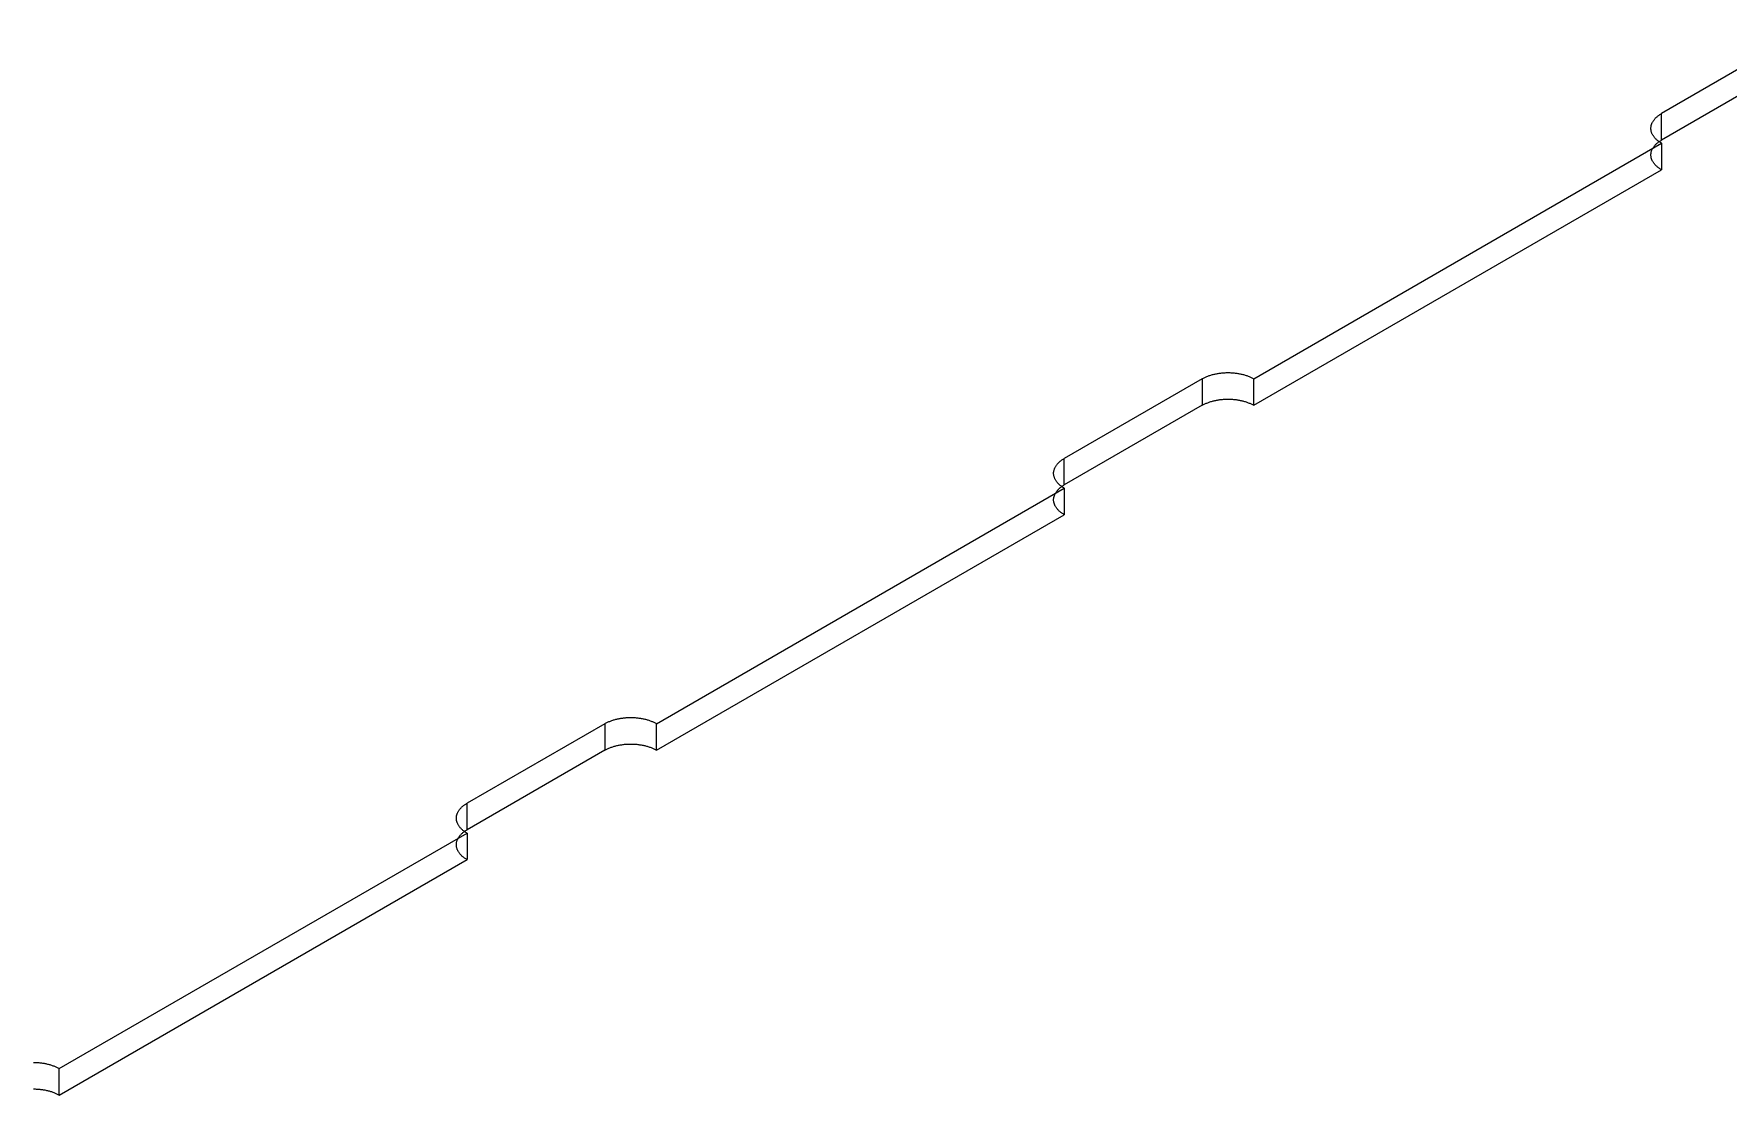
# Model space of a CAD drawing. Header units: inches. Extents: x 4 to 268, y 4 to 172.
# Drawn here: x 88.887 to 93.347, y 18.185 to 20.978 of the extents above; entities that cross this region are included whole.
import ezdxf

# ---------------------------------------------------------------- set-up
doc = ezdxf.new("R2010")
doc.units = ezdxf.units.IN
doc.header["$MEASUREMENT"] = 0

msp = doc.modelspace()

# ---------------------------------------------------------------- linework, layer by layer
at = {"layer": 'OUTLINE'}
for p, q in [((93.5344, 20.978), (93.1716, 20.7686)), ((93.5344, 20.9082), (93.1716, 20.6987)), ((93.1442, 20.7361), (93.1445, 20.7374)), ((93.1445, 20.7374), (93.1449, 20.7388)), ((93.1449, 20.7388), (93.1453, 20.7401)), ((93.1453, 20.7401), (93.1458, 20.7414)), ((93.1458, 20.7414), (93.1463, 20.7428)), ((93.1463, 20.7428), (93.1469, 20.7441)), ((93.1469, 20.7441), (93.1476, 20.7454)), ((93.1476, 20.7454), (93.1483, 20.7467)), ((93.1483, 20.7467), (93.1491, 20.748)), ((93.1491, 20.748), (93.1499, 20.7493)), ((93.1499, 20.7493), (93.1508, 20.7505)), ((93.1508, 20.7505), (93.1517, 20.7518)), ((93.1517, 20.7518), (93.1527, 20.753)), ((93.1527, 20.753), (93.1537, 20.7543)), ((93.1537, 20.7543), (93.1548, 20.7555)), ((93.1548, 20.7555), (93.1559, 20.7567)), ((93.1559, 20.7567), (93.1571, 20.7578)), ((93.1571, 20.7578), (93.1584, 20.759)), ((93.1584, 20.759), (93.1596, 20.7601)), ((93.1596, 20.7601), (93.161, 20.7613)), ((93.161, 20.7613), (93.1624, 20.7624)), ((93.1624, 20.7624), (93.1638, 20.7635)), ((93.1638, 20.7635), (93.1653, 20.7645)), ((93.1653, 20.7645), (93.1668, 20.7656)), ((93.1668, 20.7656), (93.1684, 20.7666)), ((93.1684, 20.7666), (93.17, 20.7676)), ((93.17, 20.7676), (93.1716, 20.7686)), ((93.1716, 20.6987), (93.1716, 20.7686)), ((93.1434, 20.7293), (93.1435, 20.7306)), ((93.1435, 20.7279), (93.1434, 20.7293)), ((93.1435, 20.7306), (93.1436, 20.732)), ((93.1436, 20.7266), (93.1435, 20.7279)), ((93.1436, 20.732), (93.1437, 20.7334)), ((93.1437, 20.7252), (93.1436, 20.7266)), ((93.1437, 20.7334), (93.1439, 20.7347)), ((93.1439, 20.7238), (93.1437, 20.7252)), ((93.1439, 20.7347), (93.1442, 20.7361)), ((93.1442, 20.7225), (93.1439, 20.7238)), ((93.1445, 20.7211), (93.1442, 20.7225)), ((93.1449, 20.7198), (93.1445, 20.7211)), ((93.1453, 20.7184), (93.1449, 20.7198)), ((93.1458, 20.7171), (93.1453, 20.7184)), ((93.1463, 20.7158), (93.1458, 20.7171)), ((93.1469, 20.7145), (93.1463, 20.7158)), ((93.1476, 20.7132), (93.1469, 20.7145)), ((93.1483, 20.7119), (93.1476, 20.7132)), ((93.1491, 20.7106), (93.1483, 20.7119)), ((93.1499, 20.7093), (93.1491, 20.7106)), ((93.1508, 20.708), (93.1499, 20.7093)), ((93.1517, 20.7068), (93.1508, 20.708)), ((93.1527, 20.7055), (93.1517, 20.7068)), ((93.1537, 20.7043), (93.1527, 20.7055)), ((93.1548, 20.7031), (93.1537, 20.7043)), ((93.1559, 20.7019), (93.1548, 20.7031)), ((93.1571, 20.7007), (93.1559, 20.7019)), ((93.1584, 20.6996), (93.1571, 20.7007)), ((93.1596, 20.6984), (93.1584, 20.6996)), ((93.161, 20.6973), (93.1596, 20.6984)), ((93.1624, 20.6962), (93.161, 20.6973)), ((93.161, 20.6914), (93.1624, 20.6925)), ((93.1638, 20.6951), (93.1624, 20.6962)), ((93.1624, 20.6925), (93.1638, 20.6936)), ((93.1653, 20.694), (93.1638, 20.6951)), ((93.1638, 20.6936), (93.1653, 20.6947)), ((93.1653, 20.6947), (93.1668, 20.6957)), ((93.1668, 20.693), (93.1653, 20.694)), ((93.1668, 20.6957), (93.1684, 20.6968)), ((93.1684, 20.692), (93.1668, 20.693)), ((93.1684, 20.6968), (93.17, 20.6978)), ((93.17, 20.691), (93.1684, 20.692)), ((93.17, 20.6978), (93.1716, 20.6987)), ((92.0983, 20.0703), (93.1716, 20.69)), ((93.1434, 20.6595), (93.1435, 20.6608)), ((93.1435, 20.6581), (93.1434, 20.6595)), ((93.1435, 20.6608), (93.1436, 20.6622)), ((93.1436, 20.6567), (93.1435, 20.6581)), ((93.1436, 20.6622), (93.1437, 20.6635)), ((93.1437, 20.6554), (93.1436, 20.6567)), ((93.1437, 20.6635), (93.1439, 20.6649)), ((93.1439, 20.654), (93.1437, 20.6554)), ((93.1439, 20.6649), (93.1442, 20.6663)), ((93.1442, 20.6527), (93.1439, 20.654)), ((93.1442, 20.6663), (93.1445, 20.6676)), ((93.1445, 20.6513), (93.1442, 20.6527)), ((93.1445, 20.6676), (93.1449, 20.669)), ((93.1449, 20.65), (93.1445, 20.6513)), ((93.1449, 20.669), (93.1453, 20.6703)), ((93.1453, 20.6486), (93.1449, 20.65)), ((93.1453, 20.6703), (93.1458, 20.6716)), ((93.1458, 20.6473), (93.1453, 20.6486)), ((93.1458, 20.6716), (93.1463, 20.673)), ((93.1463, 20.646), (93.1458, 20.6473)), ((93.1463, 20.673), (93.1469, 20.6743)), ((93.1469, 20.6743), (93.1476, 20.6756)), ((93.1476, 20.6756), (93.1483, 20.6769)), ((93.1483, 20.6769), (93.1491, 20.6782)), ((93.1491, 20.6782), (93.1499, 20.6794)), ((93.1499, 20.6794), (93.1508, 20.6807)), ((93.1508, 20.6807), (93.1517, 20.682)), ((93.1517, 20.682), (93.1527, 20.6832)), ((93.1527, 20.6832), (93.1537, 20.6844)), ((93.1537, 20.6844), (93.1548, 20.6856)), ((93.1548, 20.6856), (93.1559, 20.6868)), ((93.1559, 20.6868), (93.1571, 20.688)), ((93.1571, 20.688), (93.1584, 20.6892)), ((93.1584, 20.6892), (93.1596, 20.6903)), ((93.1596, 20.6903), (93.161, 20.6914)), ((93.1716, 20.69), (93.17, 20.691)), ((93.1716, 20.69), (93.1716, 20.6202)), ((92.0983, 20.0005), (93.1716, 20.6202)), ((93.1469, 20.6446), (93.1463, 20.646)), ((93.1476, 20.6433), (93.1469, 20.6446)), ((93.1483, 20.642), (93.1476, 20.6433)), ((93.1491, 20.6407), (93.1483, 20.642)), ((93.1499, 20.6395), (93.1491, 20.6407)), ((93.1508, 20.6382), (93.1499, 20.6395)), ((93.1517, 20.6369), (93.1508, 20.6382)), ((93.1527, 20.6357), (93.1517, 20.6369)), ((93.1537, 20.6345), (93.1527, 20.6357)), ((93.1548, 20.6333), (93.1537, 20.6345)), ((93.1559, 20.6321), (93.1548, 20.6333)), ((93.1571, 20.6309), (93.1559, 20.6321)), ((93.1584, 20.6297), (93.1571, 20.6309)), ((93.1596, 20.6286), (93.1584, 20.6297)), ((93.161, 20.6275), (93.1596, 20.6286)), ((93.1624, 20.6264), (93.161, 20.6275)), ((93.1638, 20.6253), (93.1624, 20.6264)), ((93.1653, 20.6242), (93.1638, 20.6253)), ((93.1668, 20.6232), (93.1653, 20.6242)), ((93.1684, 20.6222), (93.1668, 20.6232)), ((93.17, 20.6212), (93.1684, 20.6222)), ((93.1716, 20.6202), (93.17, 20.6212)), ((91.9623, 20.0703), (91.5995, 19.8609)), ((91.9623, 20.0703), (91.964, 20.0713)), ((91.9623, 20.0703), (91.9623, 20.0005)), ((91.964, 20.0713), (91.9657, 20.0722)), ((91.9657, 20.0722), (91.9675, 20.0731)), ((91.9675, 20.0731), (91.9693, 20.074)), ((91.9693, 20.074), (91.9711, 20.0748)), ((91.9711, 20.0748), (91.973, 20.0757)), ((91.973, 20.0757), (91.9749, 20.0765)), ((91.9749, 20.0765), (91.9769, 20.0772)), ((91.9769, 20.0772), (91.9788, 20.078)), ((91.9788, 20.078), (91.9809, 20.0787)), ((91.9809, 20.0787), (91.9829, 20.0794)), ((91.9829, 20.0794), (91.985, 20.08)), ((91.985, 20.08), (91.9871, 20.0807)), ((91.9871, 20.0807), (91.9892, 20.0813)), ((91.9892, 20.0813), (91.9913, 20.0818)), ((91.9913, 20.0818), (91.9935, 20.0824)), ((91.9935, 20.0824), (91.9957, 20.0829)), ((91.9957, 20.0829), (91.9979, 20.0834)), ((91.9979, 20.0834), (92.0001, 20.0838)), ((92.0001, 20.0838), (92.0024, 20.0842)), ((92.0024, 20.0842), (92.0047, 20.0846)), ((92.0047, 20.0846), (92.0069, 20.0849)), ((92.0069, 20.0849), (92.0092, 20.0853)), ((92.0092, 20.0853), (92.0115, 20.0855)), ((92.0115, 20.0855), (92.0139, 20.0858)), ((92.0139, 20.0858), (92.0162, 20.086)), ((92.0162, 20.086), (92.0185, 20.0862)), ((92.0185, 20.0862), (92.0209, 20.0863)), ((92.0209, 20.0863), (92.0232, 20.0864)), ((92.0232, 20.0864), (92.0256, 20.0865)), ((92.0256, 20.0865), (92.028, 20.0866)), ((92.028, 20.0866), (92.0303, 20.0866)), ((92.0303, 20.0866), (92.0327, 20.0866)), ((92.0327, 20.0866), (92.035, 20.0865)), ((92.035, 20.0865), (92.0374, 20.0864)), ((92.0374, 20.0864), (92.0397, 20.0863)), ((92.0397, 20.0863), (92.0421, 20.0862)), ((92.0421, 20.0862), (92.0444, 20.086)), ((92.0444, 20.086), (92.0468, 20.0858)), ((92.0468, 20.0858), (92.0491, 20.0855)), ((92.0491, 20.0855), (92.0514, 20.0853)), ((92.0514, 20.0853), (92.0537, 20.0849)), ((92.0537, 20.0849), (92.056, 20.0846)), ((92.056, 20.0846), (92.0582, 20.0842)), ((92.0582, 20.0842), (92.0605, 20.0838)), ((92.0605, 20.0838), (92.0627, 20.0834)), ((92.0627, 20.0834), (92.0649, 20.0829)), ((92.0649, 20.0829), (92.0671, 20.0824)), ((92.0671, 20.0824), (92.0693, 20.0818)), ((92.0693, 20.0818), (92.0714, 20.0813)), ((92.0714, 20.0813), (92.0736, 20.0807)), ((92.0736, 20.0807), (92.0757, 20.08)), ((92.0757, 20.08), (92.0777, 20.0794)), ((92.0777, 20.0794), (92.0798, 20.0787)), ((92.0798, 20.0787), (92.0818, 20.078)), ((92.0818, 20.078), (92.0838, 20.0772)), ((92.0838, 20.0772), (92.0857, 20.0765)), ((92.0857, 20.0765), (92.0876, 20.0757)), ((92.0876, 20.0757), (92.0895, 20.0748)), ((92.0895, 20.0748), (92.0913, 20.074)), ((92.0913, 20.074), (92.0931, 20.0731)), ((92.0931, 20.0731), (92.0949, 20.0722)), ((92.0949, 20.0722), (92.0966, 20.0713)), ((92.0966, 20.0713), (92.0983, 20.0703)), ((92.0983, 20.0005), (92.0983, 20.0703)), ((91.9623, 20.0005), (91.5995, 19.791)), ((91.9623, 20.0005), (91.964, 20.0015)), ((91.964, 20.0015), (91.9657, 20.0024)), ((91.9657, 20.0024), (91.9675, 20.0033)), ((91.9675, 20.0033), (91.9693, 20.0042)), ((91.9693, 20.0042), (91.9711, 20.005)), ((91.9711, 20.005), (91.973, 20.0058)), ((91.973, 20.0058), (91.9749, 20.0066)), ((91.9749, 20.0066), (91.9769, 20.0074)), ((91.9769, 20.0074), (91.9788, 20.0082)), ((91.9788, 20.0082), (91.9809, 20.0089)), ((91.9809, 20.0089), (91.9829, 20.0096)), ((91.9829, 20.0096), (91.985, 20.0102)), ((91.985, 20.0102), (91.9871, 20.0108)), ((91.9871, 20.0108), (91.9892, 20.0114)), ((91.9892, 20.0114), (91.9913, 20.012)), ((91.9913, 20.012), (91.9935, 20.0125)), ((91.9935, 20.0125), (91.9957, 20.0131)), ((91.9957, 20.0131), (91.9979, 20.0135)), ((91.9979, 20.0135), (92.0001, 20.014)), ((92.0001, 20.014), (92.0024, 20.0144)), ((92.0024, 20.0144), (92.0047, 20.0148)), ((92.0047, 20.0148), (92.0069, 20.0151)), ((92.0069, 20.0151), (92.0092, 20.0154)), ((92.0092, 20.0154), (92.0115, 20.0157)), ((92.0115, 20.0157), (92.0139, 20.016)), ((92.0139, 20.016), (92.0162, 20.0162)), ((92.0162, 20.0162), (92.0185, 20.0164)), ((92.0185, 20.0164), (92.0209, 20.0165)), ((92.0209, 20.0165), (92.0232, 20.0166)), ((92.0232, 20.0166), (92.0256, 20.0167)), ((92.0256, 20.0167), (92.028, 20.0168)), ((92.028, 20.0168), (92.0303, 20.0168)), ((92.0303, 20.0168), (92.0327, 20.0168)), ((92.0327, 20.0168), (92.035, 20.0167)), ((92.035, 20.0167), (92.0374, 20.0166)), ((92.0374, 20.0166), (92.0397, 20.0165)), ((92.0397, 20.0165), (92.0421, 20.0164)), ((92.0421, 20.0164), (92.0444, 20.0162)), ((92.0444, 20.0162), (92.0468, 20.016)), ((92.0468, 20.016), (92.0491, 20.0157)), ((92.0491, 20.0157), (92.0514, 20.0154)), ((92.0514, 20.0154), (92.0537, 20.0151)), ((92.0537, 20.0151), (92.056, 20.0148)), ((92.056, 20.0148), (92.0582, 20.0144)), ((92.0582, 20.0144), (92.0605, 20.014)), ((92.0605, 20.014), (92.0627, 20.0135)), ((92.0627, 20.0135), (92.0649, 20.0131)), ((92.0649, 20.0131), (92.0671, 20.0125)), ((92.0671, 20.0125), (92.0693, 20.012)), ((92.0693, 20.012), (92.0714, 20.0114)), ((92.0714, 20.0114), (92.0736, 20.0108)), ((92.0736, 20.0108), (92.0757, 20.0102)), ((92.0757, 20.0102), (92.0777, 20.0096)), ((92.0777, 20.0096), (92.0798, 20.0089)), ((92.0798, 20.0089), (92.0818, 20.0082)), ((92.0818, 20.0082), (92.0838, 20.0074)), ((92.0838, 20.0074), (92.0857, 20.0066)), ((92.0857, 20.0066), (92.0876, 20.0058)), ((92.0876, 20.0058), (92.0895, 20.005)), ((92.0895, 20.005), (92.0913, 20.0042)), ((92.0913, 20.0042), (92.0931, 20.0033)), ((92.0931, 20.0033), (92.0949, 20.0024)), ((92.0949, 20.0024), (92.0966, 20.0015)), ((92.0966, 20.0015), (92.0983, 20.0005)), ((91.5796, 19.8441), (91.5806, 19.8453)), ((91.5806, 19.8453), (91.5816, 19.8466)), ((91.5816, 19.8466), (91.5827, 19.8478)), ((91.5827, 19.8478), (91.5838, 19.849)), ((91.5838, 19.849), (91.585, 19.8501)), ((91.585, 19.8501), (91.5862, 19.8513)), ((91.5862, 19.8513), (91.5875, 19.8524)), ((91.5875, 19.8524), (91.5889, 19.8536)), ((91.5889, 19.8536), (91.5902, 19.8547)), ((91.5902, 19.8547), (91.5917, 19.8558)), ((91.5917, 19.8558), (91.5932, 19.8568)), ((91.5932, 19.8568), (91.5947, 19.8579)), ((91.5947, 19.8579), (91.5962, 19.8589)), ((91.5962, 19.8589), (91.5978, 19.8599)), ((91.5978, 19.8599), (91.5995, 19.8609)), ((91.5995, 19.791), (91.5995, 19.8609)), ((91.5713, 19.823), (91.5714, 19.8243)), ((91.5713, 19.8216), (91.5713, 19.823)), ((91.5713, 19.8202), (91.5713, 19.8216)), ((91.5714, 19.8189), (91.5713, 19.8202)), ((91.5714, 19.8243), (91.5716, 19.8257)), ((91.5716, 19.8175), (91.5714, 19.8189)), ((91.5716, 19.8257), (91.5718, 19.827)), ((91.5718, 19.8161), (91.5716, 19.8175)), ((91.5718, 19.827), (91.572, 19.8284)), ((91.572, 19.8148), (91.5718, 19.8161)), ((91.572, 19.8284), (91.5724, 19.8297)), ((91.5724, 19.8134), (91.572, 19.8148)), ((91.5724, 19.8297), (91.5727, 19.8311)), ((91.5727, 19.8121), (91.5724, 19.8134)), ((91.5727, 19.8311), (91.5732, 19.8324)), ((91.5732, 19.8108), (91.5727, 19.8121)), ((91.5732, 19.8324), (91.5737, 19.8338)), ((91.5737, 19.8094), (91.5732, 19.8108)), ((91.5737, 19.8338), (91.5742, 19.8351)), ((91.5742, 19.8081), (91.5737, 19.8094)), ((91.5742, 19.8351), (91.5748, 19.8364)), ((91.5748, 19.8068), (91.5742, 19.8081)), ((91.5748, 19.8364), (91.5755, 19.8377)), ((91.5755, 19.8055), (91.5748, 19.8068)), ((91.5755, 19.8377), (91.5762, 19.839)), ((91.5762, 19.8042), (91.5755, 19.8055)), ((91.5762, 19.839), (91.5769, 19.8403)), ((91.5769, 19.8029), (91.5762, 19.8042)), ((91.5769, 19.8403), (91.5778, 19.8416)), ((91.5778, 19.8016), (91.5769, 19.8029)), ((91.5778, 19.8416), (91.5786, 19.8428)), ((91.5786, 19.8003), (91.5778, 19.8016)), ((91.5786, 19.8428), (91.5796, 19.8441)), ((91.5796, 19.7991), (91.5786, 19.8003)), ((90.5262, 19.1626), (91.5995, 19.7823)), ((91.5714, 19.7545), (91.5716, 19.7559)), ((91.5716, 19.7559), (91.5718, 19.7572)), ((91.5718, 19.7572), (91.572, 19.7586)), ((91.572, 19.7586), (91.5724, 19.7599)), ((91.5724, 19.7599), (91.5727, 19.7613)), ((91.5727, 19.7613), (91.5732, 19.7626)), ((91.5732, 19.7626), (91.5737, 19.7639)), ((91.5737, 19.7639), (91.5742, 19.7653)), ((91.5742, 19.7653), (91.5748, 19.7666)), ((91.5748, 19.7666), (91.5755, 19.7679)), ((91.5755, 19.7679), (91.5762, 19.7692)), ((91.5762, 19.7692), (91.5769, 19.7705)), ((91.5769, 19.7705), (91.5778, 19.7718)), ((91.5778, 19.7718), (91.5786, 19.773)), ((91.5786, 19.773), (91.5796, 19.7743)), ((91.5806, 19.7978), (91.5796, 19.7991)), ((91.5796, 19.7743), (91.5806, 19.7755)), ((91.5816, 19.7966), (91.5806, 19.7978)), ((91.5806, 19.7755), (91.5816, 19.7767)), ((91.5827, 19.7954), (91.5816, 19.7966)), ((91.5816, 19.7767), (91.5827, 19.778)), ((91.5838, 19.7942), (91.5827, 19.7954)), ((91.5827, 19.778), (91.5838, 19.7791)), ((91.585, 19.793), (91.5838, 19.7942)), ((91.5838, 19.7791), (91.585, 19.7803)), ((91.5862, 19.7919), (91.585, 19.793)), ((91.585, 19.7803), (91.5862, 19.7815)), ((91.5875, 19.7907), (91.5862, 19.7919)), ((91.5862, 19.7815), (91.5875, 19.7826)), ((91.5889, 19.7896), (91.5875, 19.7907)), ((91.5875, 19.7826), (91.5889, 19.7838)), ((91.5902, 19.7885), (91.5889, 19.7896)), ((91.5889, 19.7838), (91.5902, 19.7849)), ((91.5917, 19.7874), (91.5902, 19.7885)), ((91.5902, 19.7849), (91.5917, 19.7859)), ((91.5932, 19.7864), (91.5917, 19.7874)), ((91.5917, 19.7859), (91.5932, 19.787)), ((91.5932, 19.787), (91.5947, 19.788)), ((91.5947, 19.7853), (91.5932, 19.7864)), ((91.5947, 19.788), (91.5962, 19.7891)), ((91.5962, 19.7843), (91.5947, 19.7853)), ((91.5962, 19.7891), (91.5978, 19.7901)), ((91.5978, 19.7833), (91.5962, 19.7843)), ((91.5978, 19.7901), (91.5995, 19.791)), ((91.5995, 19.7823), (91.5978, 19.7833)), ((91.5995, 19.7823), (91.5995, 19.7125)), ((90.5262, 19.0928), (91.5995, 19.7125)), ((91.5713, 19.7531), (91.5714, 19.7545)), ((91.5713, 19.7518), (91.5713, 19.7531)), ((91.5713, 19.7504), (91.5713, 19.7518)), ((91.5714, 19.749), (91.5713, 19.7504)), ((91.5716, 19.7477), (91.5714, 19.749)), ((91.5718, 19.7463), (91.5716, 19.7477)), ((91.572, 19.745), (91.5718, 19.7463)), ((91.5724, 19.7436), (91.572, 19.745)), ((91.5727, 19.7423), (91.5724, 19.7436)), ((91.5732, 19.7409), (91.5727, 19.7423)), ((91.5737, 19.7396), (91.5732, 19.7409)), ((91.5742, 19.7383), (91.5737, 19.7396)), ((91.5748, 19.737), (91.5742, 19.7383)), ((91.5755, 19.7356), (91.5748, 19.737)), ((91.5762, 19.7343), (91.5755, 19.7356)), ((91.5769, 19.7331), (91.5762, 19.7343)), ((91.5778, 19.7318), (91.5769, 19.7331)), ((91.5786, 19.7305), (91.5778, 19.7318)), ((91.5796, 19.7293), (91.5786, 19.7305)), ((91.5806, 19.728), (91.5796, 19.7293)), ((91.5816, 19.7268), (91.5806, 19.728)), ((91.5827, 19.7256), (91.5816, 19.7268)), ((91.5838, 19.7244), (91.5827, 19.7256)), ((91.585, 19.7232), (91.5838, 19.7244)), ((91.5862, 19.7221), (91.585, 19.7232)), ((91.5875, 19.7209), (91.5862, 19.7221)), ((91.5889, 19.7198), (91.5875, 19.7209)), ((91.5902, 19.7187), (91.5889, 19.7198)), ((91.5917, 19.7176), (91.5902, 19.7187)), ((91.5932, 19.7165), (91.5917, 19.7176)), ((91.5947, 19.7155), (91.5932, 19.7165)), ((91.5962, 19.7145), (91.5947, 19.7155)), ((91.5978, 19.7135), (91.5962, 19.7145)), ((91.5995, 19.7125), (91.5978, 19.7135)), ((90.4236, 19.1752), (90.4258, 19.1757)), ((90.4258, 19.1757), (90.428, 19.1761)), ((90.428, 19.1761), (90.4303, 19.1765)), ((90.4303, 19.1765), (90.4325, 19.1769)), ((90.4325, 19.1769), (90.4348, 19.1772)), ((90.4348, 19.1772), (90.4371, 19.1776)), ((90.4371, 19.1776), (90.4394, 19.1778)), ((90.4394, 19.1778), (90.4417, 19.1781)), ((90.4417, 19.1781), (90.4441, 19.1783)), ((90.4441, 19.1783), (90.4464, 19.1785)), ((90.4464, 19.1785), (90.4488, 19.1786)), ((90.4488, 19.1786), (90.4511, 19.1788)), ((90.4511, 19.1788), (90.4535, 19.1788)), ((90.4535, 19.1788), (90.4558, 19.1789)), ((90.4558, 19.1789), (90.4582, 19.1789)), ((90.4582, 19.1789), (90.4606, 19.1789)), ((90.4606, 19.1789), (90.4629, 19.1788)), ((90.4629, 19.1788), (90.4653, 19.1788)), ((90.4653, 19.1788), (90.4676, 19.1786)), ((90.4676, 19.1786), (90.47, 19.1785)), ((90.47, 19.1785), (90.4723, 19.1783)), ((90.4723, 19.1783), (90.4746, 19.1781)), ((90.4746, 19.1781), (90.477, 19.1778)), ((90.477, 19.1778), (90.4793, 19.1776)), ((90.4793, 19.1776), (90.4816, 19.1772)), ((90.4816, 19.1772), (90.4839, 19.1769)), ((90.4839, 19.1769), (90.4861, 19.1765)), ((90.4861, 19.1765), (90.4884, 19.1761)), ((90.4884, 19.1761), (90.4906, 19.1757)), ((90.4906, 19.1757), (90.4928, 19.1752)), ((90.3902, 19.1626), (90.0274, 18.9532)), ((90.3902, 19.1626), (90.3919, 19.1636)), ((90.3902, 19.1626), (90.3902, 19.0928)), ((90.3919, 19.1636), (90.3936, 19.1645)), ((90.3936, 19.1645), (90.3954, 19.1654)), ((90.3954, 19.1654), (90.3972, 19.1663)), ((90.3972, 19.1663), (90.399, 19.1672)), ((90.399, 19.1672), (90.4009, 19.168)), ((90.4009, 19.168), (90.4028, 19.1688)), ((90.4028, 19.1688), (90.4048, 19.1696)), ((90.4048, 19.1696), (90.4067, 19.1703)), ((90.4067, 19.1703), (90.4087, 19.171)), ((90.4087, 19.171), (90.4108, 19.1717)), ((90.4108, 19.1717), (90.4128, 19.1724)), ((90.4128, 19.1724), (90.4149, 19.173)), ((90.4149, 19.173), (90.4171, 19.1736)), ((90.4171, 19.1736), (90.4192, 19.1741)), ((90.4192, 19.1741), (90.4214, 19.1747)), ((90.4214, 19.1747), (90.4236, 19.1752)), ((90.4928, 19.1752), (90.495, 19.1747)), ((90.495, 19.1747), (90.4972, 19.1741)), ((90.4972, 19.1741), (90.4993, 19.1736)), ((90.4993, 19.1736), (90.5014, 19.173)), ((90.5014, 19.173), (90.5035, 19.1724)), ((90.5035, 19.1724), (90.5056, 19.1717)), ((90.5056, 19.1717), (90.5077, 19.171)), ((90.5077, 19.171), (90.5097, 19.1703)), ((90.5097, 19.1703), (90.5116, 19.1696)), ((90.5116, 19.1696), (90.5136, 19.1688)), ((90.5136, 19.1688), (90.5155, 19.168)), ((90.5155, 19.168), (90.5174, 19.1672)), ((90.5174, 19.1672), (90.5192, 19.1663)), ((90.5192, 19.1663), (90.521, 19.1654)), ((90.521, 19.1654), (90.5228, 19.1645)), ((90.5228, 19.1645), (90.5245, 19.1636)), ((90.5245, 19.1636), (90.5262, 19.1626)), ((90.5262, 19.0928), (90.5262, 19.1626)), ((90.3902, 19.0928), (90.0274, 18.8834)), ((90.3902, 19.0928), (90.3919, 19.0938)), ((90.3919, 19.0938), (90.3936, 19.0947)), ((90.3936, 19.0947), (90.3954, 19.0956)), ((90.3954, 19.0956), (90.3972, 19.0965)), ((90.3972, 19.0965), (90.399, 19.0973)), ((90.399, 19.0973), (90.4009, 19.0982)), ((90.4009, 19.0982), (90.4028, 19.099)), ((90.4028, 19.099), (90.4048, 19.0997)), ((90.4048, 19.0997), (90.4067, 19.1005)), ((90.4067, 19.1005), (90.4087, 19.1012)), ((90.4087, 19.1012), (90.4108, 19.1019)), ((90.4108, 19.1019), (90.4128, 19.1025)), ((90.4128, 19.1025), (90.4149, 19.1032)), ((90.4149, 19.1032), (90.4171, 19.1038)), ((90.4171, 19.1038), (90.4192, 19.1043)), ((90.4192, 19.1043), (90.4214, 19.1049)), ((90.4214, 19.1049), (90.4236, 19.1054)), ((90.4236, 19.1054), (90.4258, 19.1058)), ((90.4258, 19.1058), (90.428, 19.1063)), ((90.428, 19.1063), (90.4303, 19.1067)), ((90.4303, 19.1067), (90.4325, 19.1071)), ((90.4325, 19.1071), (90.4348, 19.1074)), ((90.4348, 19.1074), (90.4371, 19.1077)), ((90.4371, 19.1077), (90.4394, 19.108)), ((90.4394, 19.108), (90.4417, 19.1083)), ((90.4417, 19.1083), (90.4441, 19.1085)), ((90.4441, 19.1085), (90.4464, 19.1087)), ((90.4464, 19.1087), (90.4488, 19.1088)), ((90.4488, 19.1088), (90.4511, 19.1089)), ((90.4511, 19.1089), (90.4535, 19.109)), ((90.4535, 19.109), (90.4558, 19.1091)), ((90.4558, 19.1091), (90.4582, 19.1091)), ((90.4582, 19.1091), (90.4606, 19.1091)), ((90.4606, 19.1091), (90.4629, 19.109)), ((90.4629, 19.109), (90.4653, 19.1089)), ((90.4653, 19.1089), (90.4676, 19.1088)), ((90.4676, 19.1088), (90.47, 19.1087)), ((90.47, 19.1087), (90.4723, 19.1085)), ((90.4723, 19.1085), (90.4746, 19.1083)), ((90.4746, 19.1083), (90.477, 19.108)), ((90.477, 19.108), (90.4793, 19.1077)), ((90.4793, 19.1077), (90.4816, 19.1074)), ((90.4816, 19.1074), (90.4839, 19.1071)), ((90.4839, 19.1071), (90.4861, 19.1067)), ((90.4861, 19.1067), (90.4884, 19.1063)), ((90.4884, 19.1063), (90.4906, 19.1058)), ((90.4906, 19.1058), (90.4928, 19.1054)), ((90.4928, 19.1054), (90.495, 19.1049)), ((90.495, 19.1049), (90.4972, 19.1043)), ((90.4972, 19.1043), (90.4993, 19.1038)), ((90.4993, 19.1038), (90.5014, 19.1032)), ((90.5014, 19.1032), (90.5035, 19.1025)), ((90.5035, 19.1025), (90.5056, 19.1019)), ((90.5056, 19.1019), (90.5077, 19.1012)), ((90.5077, 19.1012), (90.5097, 19.1005)), ((90.5097, 19.1005), (90.5116, 19.0997)), ((90.5116, 19.0997), (90.5136, 19.099)), ((90.5136, 19.099), (90.5155, 19.0982)), ((90.5155, 19.0982), (90.5174, 19.0973)), ((90.5174, 19.0973), (90.5192, 19.0965)), ((90.5192, 19.0965), (90.521, 19.0956)), ((90.521, 19.0956), (90.5228, 19.0947)), ((90.5228, 19.0947), (90.5245, 19.0938)), ((90.5245, 19.0938), (90.5262, 19.0928)), ((90.0257, 18.9522), (90.0274, 18.9532)), ((90.0274, 18.8834), (90.0274, 18.9532)), ((89.9992, 18.9153), (89.9993, 18.9166)), ((89.9992, 18.9139), (89.9992, 18.9153)), ((89.9992, 18.9125), (89.9992, 18.9139)), ((89.9993, 18.9112), (89.9992, 18.9125)), ((89.9993, 18.9166), (89.9995, 18.918)), ((89.9995, 18.9098), (89.9993, 18.9112)), ((89.9995, 18.918), (89.9997, 18.9193)), ((89.9997, 18.9085), (89.9995, 18.9098)), ((89.9997, 18.9193), (89.9999, 18.9207)), ((89.9999, 18.9071), (89.9997, 18.9085)), ((89.9999, 18.9207), (90.0002, 18.9221)), ((90.0002, 18.9221), (90.0006, 18.9234)), ((90.0006, 18.9234), (90.001, 18.9247)), ((90.001, 18.9247), (90.0015, 18.9261)), ((90.0015, 18.9261), (90.0021, 18.9274)), ((90.0021, 18.9274), (90.0027, 18.9287)), ((90.0027, 18.9287), (90.0033, 18.93)), ((90.0033, 18.93), (90.0041, 18.9313)), ((90.0041, 18.9313), (90.0048, 18.9326)), ((90.0048, 18.9326), (90.0056, 18.9339)), ((90.0056, 18.9339), (90.0065, 18.9352)), ((90.0065, 18.9352), (90.0075, 18.9364)), ((90.0075, 18.9364), (90.0084, 18.9376)), ((90.0084, 18.9376), (90.0095, 18.9389)), ((90.0095, 18.9389), (90.0106, 18.9401)), ((90.0106, 18.9401), (90.0117, 18.9413)), ((90.0117, 18.9413), (90.0129, 18.9425)), ((90.0129, 18.9425), (90.0141, 18.9436)), ((90.0141, 18.9436), (90.0154, 18.9448)), ((90.0154, 18.9448), (90.0167, 18.9459)), ((90.0167, 18.9459), (90.0181, 18.947)), ((90.0181, 18.947), (90.0196, 18.9481)), ((90.0196, 18.9481), (90.021, 18.9491)), ((90.021, 18.9491), (90.0226, 18.9502)), ((90.0226, 18.9502), (90.0241, 18.9512)), ((90.0241, 18.9512), (90.0257, 18.9522)), ((88.9541, 18.255), (90.0274, 18.8746)), ((90.0002, 18.9058), (89.9999, 18.9071)), ((90.0006, 18.9044), (90.0002, 18.9058)), ((90.001, 18.9031), (90.0006, 18.9044)), ((90.0015, 18.9017), (90.001, 18.9031)), ((90.0021, 18.9004), (90.0015, 18.9017)), ((90.0027, 18.8991), (90.0021, 18.9004)), ((90.0033, 18.8978), (90.0027, 18.8991)), ((90.0041, 18.8965), (90.0033, 18.8978)), ((90.0048, 18.8952), (90.0041, 18.8965)), ((90.0056, 18.8939), (90.0048, 18.8952)), ((90.0048, 18.8628), (90.0056, 18.8641)), ((90.0065, 18.8926), (90.0056, 18.8939)), ((90.0056, 18.8641), (90.0065, 18.8653)), ((90.0075, 18.8914), (90.0065, 18.8926)), ((90.0065, 18.8653), (90.0075, 18.8666)), ((90.0084, 18.8902), (90.0075, 18.8914)), ((90.0075, 18.8666), (90.0084, 18.8678)), ((90.0095, 18.8889), (90.0084, 18.8902)), ((90.0084, 18.8678), (90.0095, 18.8691)), ((90.0106, 18.8877), (90.0095, 18.8889)), ((90.0095, 18.8691), (90.0106, 18.8703)), ((90.0117, 18.8865), (90.0106, 18.8877)), ((90.0106, 18.8703), (90.0117, 18.8715)), ((90.0129, 18.8853), (90.0117, 18.8865)), ((90.0117, 18.8715), (90.0129, 18.8726)), ((90.0141, 18.8842), (90.0129, 18.8853)), ((90.0129, 18.8726), (90.0141, 18.8738)), ((90.0154, 18.883), (90.0141, 18.8842)), ((90.0141, 18.8738), (90.0154, 18.8749)), ((90.0167, 18.8819), (90.0154, 18.883)), ((90.0154, 18.8749), (90.0167, 18.8761)), ((90.0181, 18.8808), (90.0167, 18.8819)), ((90.0167, 18.8761), (90.0181, 18.8772)), ((90.0196, 18.8797), (90.0181, 18.8808)), ((90.0181, 18.8772), (90.0196, 18.8783)), ((90.021, 18.8787), (90.0196, 18.8797)), ((90.0196, 18.8783), (90.021, 18.8793)), ((90.021, 18.8793), (90.0226, 18.8804)), ((90.0226, 18.8776), (90.021, 18.8787)), ((90.0226, 18.8804), (90.0241, 18.8814)), ((90.0241, 18.8766), (90.0226, 18.8776)), ((90.0241, 18.8814), (90.0257, 18.8824)), ((90.0257, 18.8756), (90.0241, 18.8766)), ((90.0257, 18.8824), (90.0274, 18.8834)), ((90.0274, 18.8746), (90.0257, 18.8756)), ((90.0274, 18.8746), (90.0274, 18.8048)), ((89.9992, 18.8454), (89.9993, 18.8468)), ((89.9992, 18.8441), (89.9992, 18.8454)), ((89.9992, 18.8427), (89.9992, 18.8441)), ((89.9993, 18.8414), (89.9992, 18.8427)), ((89.9993, 18.8468), (89.9995, 18.8482)), ((89.9995, 18.84), (89.9993, 18.8414)), ((89.9995, 18.8482), (89.9997, 18.8495)), ((89.9997, 18.8386), (89.9995, 18.84)), ((89.9997, 18.8495), (89.9999, 18.8509)), ((89.9999, 18.8373), (89.9997, 18.8386)), ((89.9999, 18.8509), (90.0002, 18.8522)), ((90.0002, 18.8359), (89.9999, 18.8373)), ((90.0002, 18.8522), (90.0006, 18.8536)), ((90.0006, 18.8346), (90.0002, 18.8359)), ((90.0006, 18.8536), (90.001, 18.8549)), ((90.001, 18.8332), (90.0006, 18.8346)), ((90.001, 18.8549), (90.0015, 18.8562)), ((90.0015, 18.8319), (90.001, 18.8332)), ((90.0015, 18.8562), (90.0021, 18.8576)), ((90.0021, 18.8306), (90.0015, 18.8319)), ((90.0021, 18.8576), (90.0027, 18.8589)), ((90.0027, 18.8293), (90.0021, 18.8306)), ((90.0027, 18.8589), (90.0033, 18.8602)), ((90.0033, 18.828), (90.0027, 18.8293)), ((90.0033, 18.8602), (90.0041, 18.8615)), ((90.0041, 18.8267), (90.0033, 18.828)), ((90.0041, 18.8615), (90.0048, 18.8628)), ((90.0048, 18.8254), (90.0041, 18.8267)), ((90.0056, 18.8241), (90.0048, 18.8254)), ((90.0065, 18.8228), (90.0056, 18.8241)), ((90.0075, 18.8216), (90.0065, 18.8228)), ((90.0084, 18.8203), (90.0075, 18.8216)), ((90.0095, 18.8191), (90.0084, 18.8203)), ((90.0106, 18.8179), (90.0095, 18.8191)), ((88.9541, 18.1851), (90.0274, 18.8048)), ((90.0117, 18.8167), (90.0106, 18.8179)), ((90.0129, 18.8155), (90.0117, 18.8167)), ((90.0141, 18.8144), (90.0129, 18.8155)), ((90.0154, 18.8132), (90.0141, 18.8144)), ((90.0167, 18.8121), (90.0154, 18.8132)), ((90.0181, 18.811), (90.0167, 18.8121)), ((90.0196, 18.8099), (90.0181, 18.811)), ((90.021, 18.8088), (90.0196, 18.8099)), ((90.0226, 18.8078), (90.021, 18.8088)), ((90.0241, 18.8068), (90.0226, 18.8078)), ((90.0257, 18.8058), (90.0241, 18.8068)), ((90.0274, 18.8048), (90.0257, 18.8058)), ((88.8861, 18.2712), (88.8884, 18.2712)), ((88.8884, 18.2712), (88.8908, 18.2712)), ((88.8908, 18.2712), (88.8932, 18.2711)), ((88.8932, 18.2711), (88.8955, 18.271)), ((88.8955, 18.271), (88.8979, 18.2708)), ((88.8979, 18.2708), (88.9002, 18.2706)), ((88.9002, 18.2706), (88.9025, 18.2704)), ((88.9025, 18.2704), (88.9048, 18.2702)), ((88.9048, 18.2702), (88.9072, 18.2699)), ((88.9072, 18.2699), (88.9095, 18.2696)), ((88.9095, 18.2696), (88.9117, 18.2692)), ((88.9117, 18.2692), (88.914, 18.2688)), ((88.914, 18.2688), (88.9163, 18.2684)), ((88.9163, 18.2684), (88.9185, 18.268)), ((88.9185, 18.268), (88.9207, 18.2675)), ((88.9207, 18.2675), (88.9229, 18.267)), ((88.9229, 18.267), (88.9251, 18.2665)), ((88.9251, 18.2665), (88.9272, 18.2659)), ((88.9272, 18.2659), (88.9293, 18.2653)), ((88.9293, 18.2653), (88.9314, 18.2647)), ((88.9314, 18.2647), (88.9335, 18.264)), ((88.9335, 18.264), (88.9355, 18.2633)), ((88.9355, 18.2633), (88.9375, 18.2626)), ((88.9375, 18.2626), (88.9395, 18.2619)), ((88.9395, 18.2619), (88.9415, 18.2611)), ((88.9415, 18.2611), (88.9434, 18.2603)), ((88.9434, 18.2603), (88.9453, 18.2595)), ((88.9453, 18.2595), (88.9471, 18.2586)), ((88.9471, 18.2586), (88.9489, 18.2577)), ((88.9489, 18.2577), (88.9507, 18.2568)), ((88.9507, 18.2568), (88.9524, 18.2559)), ((88.9524, 18.2559), (88.9541, 18.255)), ((88.9541, 18.1851), (88.9541, 18.255)), ((88.8861, 18.2014), (88.8884, 18.2014)), ((88.8884, 18.2014), (88.8908, 18.2013)), ((88.8908, 18.2013), (88.8932, 18.2012)), ((88.8932, 18.2012), (88.8955, 18.2011)), ((88.8955, 18.2011), (88.8979, 18.201)), ((88.8979, 18.201), (88.9002, 18.2008)), ((88.9002, 18.2008), (88.9025, 18.2006)), ((88.9025, 18.2006), (88.9048, 18.2003)), ((88.9048, 18.2003), (88.9072, 18.2001)), ((88.9072, 18.2001), (88.9095, 18.1997)), ((88.9095, 18.1997), (88.9117, 18.1994)), ((88.9117, 18.1994), (88.914, 18.199)), ((88.914, 18.199), (88.9163, 18.1986)), ((88.9163, 18.1986), (88.9185, 18.1982)), ((88.9185, 18.1982), (88.9207, 18.1977)), ((88.9207, 18.1977), (88.9229, 18.1972)), ((88.9229, 18.1972), (88.9251, 18.1966)), ((88.9251, 18.1966), (88.9272, 18.1961)), ((88.9272, 18.1961), (88.9293, 18.1955)), ((88.9293, 18.1955), (88.9314, 18.1948)), ((88.9314, 18.1948), (88.9335, 18.1942)), ((88.9335, 18.1942), (88.9355, 18.1935)), ((88.9355, 18.1935), (88.9375, 18.1928)), ((88.9375, 18.1928), (88.9395, 18.192)), ((88.9395, 18.192), (88.9415, 18.1913)), ((88.9415, 18.1913), (88.9434, 18.1905)), ((88.9434, 18.1905), (88.9453, 18.1896)), ((88.9453, 18.1896), (88.9471, 18.1888)), ((88.9471, 18.1888), (88.9489, 18.1879)), ((88.9489, 18.1879), (88.9507, 18.187)), ((88.9507, 18.187), (88.9524, 18.1861)), ((88.9524, 18.1861), (88.9541, 18.1851))]:
    msp.add_line(p, q, dxfattribs=at)

doc.saveas('drawing.dxf')
